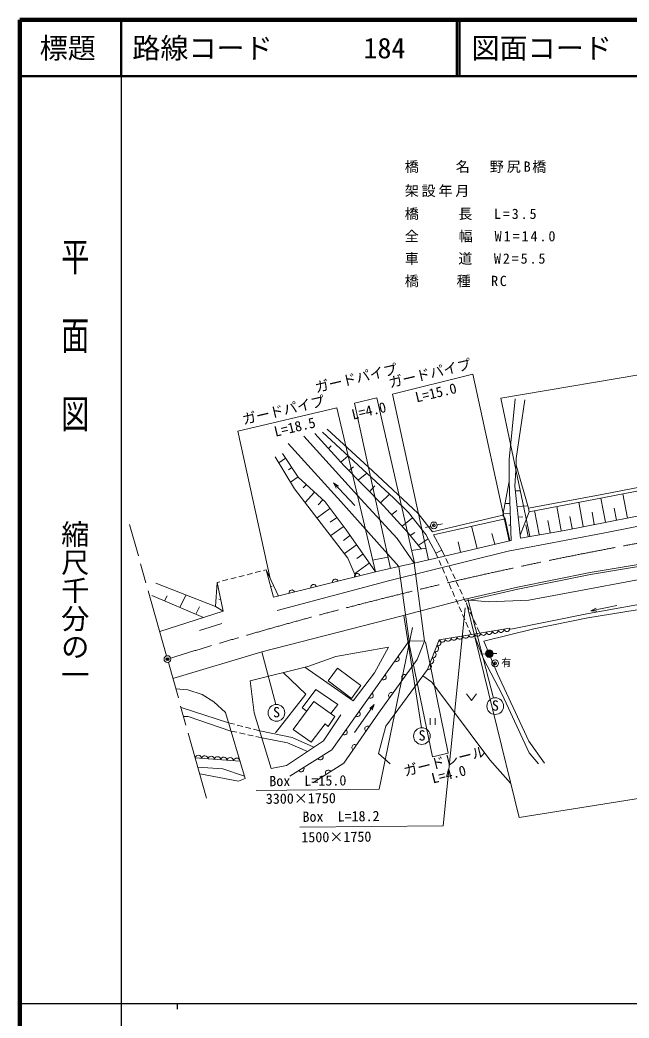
# Model space of a CAD drawing. Units: millimetres, scale not verified. Extents: x 40000 to 680000, y 20000 to 380000.
# Drawn here: x 40000 to 148431, y 202409 to 380000 of the extents above; entities that cross this region are included whole.
import ezdxf
from ezdxf.enums import TextEntityAlignment as Align

# ---------------------------------------------------------------- set-up
doc = ezdxf.new("R2010")
doc.units = ezdxf.units.MM
doc.header["$LTSCALE"] = 1000
doc.header["$PDMODE"] = 32
doc.header["$PDSIZE"] = 500
doc.linetypes.add('CHAIN', pattern=[18.5, 12, -1.5, 3.5, -1.5])
for name, color, linetype, lineweight in [('M-BGD', 7, 'Continuous', 13), ('M-BGD-EXST', 7, 'Continuous', 13), ('M-BMK', 2, 'CHAIN', 13), ('M-BMK-SRVR', 3, 'Continuous', 13), ('M-STR-HTXT', 7, 'Continuous', 13), ('M-STR-STR1', 1, 'Continuous', 13), ('M-TTL', 2, 'Continuous', 140), ('M-TTL-BAND', 7, 'Continuous', 25), ('M-TTL-LINE', 7, 'Continuous', 50)]:
    doc.layers.add(name, color=color, linetype=linetype, lineweight=lineweight)
doc.layers.add('M-OTRS', color=6, linetype='Continuous')
doc.layers.add('M-TTL-TXT', color=7, linetype='Continuous')
doc.styles.add('@ＭＳ ゴシック', font='')
doc.styles.add('ＭＳ ゴシック', font='')
doc.styles.get('@ＭＳ ゴシック').set_extended_font_data('@MS Gothic')
doc.styles.get('ＭＳ ゴシック').set_extended_font_data('MS Gothic')

msp = doc.modelspace()

# ---------------------------------------------------------------- hatches: boundary and pattern name
at = {"layer": 'M-BGD-EXST'}
msp.add_hatch(color=256, dxfattribs=at).paths.add_polyline_path([(124256, 267195, 0.97359), (122901, 267361, 0.01338), (122897, 267325, 0.41421), (123511, 266580, 0.41421)])

# ---------------------------------------------------------------- linework, layer by layer
at = {"layer": 'M-BGD'}
for p, q in [((129869, 312392), (128345, 301975)), ((94911, 303729), (95390, 304200)), ((87278, 302003), (86103, 301207)), ((97145, 301292), (98425, 302431)), ((128345, 301975), (128343, 300802)), ((88400, 300348), (87813, 299950)), ((98552, 299815), (99370, 300458)), ((128343, 300802), (130553, 293115)), ((89522, 298692), (88182, 297784)), ((100210, 298122), (101744, 299367)), ((90987, 297332), (90438, 296737)), ((99592, 293614), (95820, 297624)), ((95820, 297624), (96313, 296715)), ((95820, 297624), (96697, 297076)), ((102223, 296066), (103201, 297131)), ((92456, 295975), (90777, 294157)), ((104178, 294069), (105773, 295648)), ((128189, 296190), (129053, 296200)), ((144216, 290620), (143415, 294930)), ((148149, 291351), (147345, 295676)), ((95173, 293064), (92882, 291416)), ((93926, 294618), (93086, 293709)), ((128492, 293429), (130422, 293570)), ((130553, 293115), (130666, 292509)), ((136351, 289158), (135556, 293438)), ((140284, 289889), (139485, 294184)), ((146183, 290985), (145781, 293148)), ((96341, 291441), (95196, 290617)), ((106149, 291968), (107063, 292736)), ((108012, 289951), (109889, 291440)), ((126349, 291234), (125962, 291862)), ((127291, 292186), (126030, 292230)), ((128698, 291550), (129498, 291567)), ((130666, 292509), (129051, 288330)), ((132418, 288427), (131626, 292691)), ((138317, 289524), (137918, 291671)), ((142250, 290255), (141849, 292409)), ((97510, 289818), (95320, 288242)), ((113101, 289911), (112176, 289718)), ((113630, 288403), (126349, 291234)), ((114268, 290183), (115217, 290365)), ((121385, 285975), (120388, 289907)), ((126349, 291234), (127199, 287344)), ((127365, 290102), (127019, 290081)), ((130452, 288062), (130056, 290194)), ((134385, 288793), (133987, 290932)), ((98678, 288195), (97583, 287407)), ((109495, 288265), (110287, 288808)), ((124532, 286716), (124008, 288616)), ((99847, 286572), (97757, 285068)), ((109722, 285623), (112306, 286006)), ((110906, 286505), (112656, 287686)), ((118445, 285283), (118008, 287131)), ((101015, 284948), (99970, 284196)), ((102787, 283879), (105499, 284441)), ((114409, 284300), (114053, 285122)), ((115115, 285643), (115581, 284629)), ((115789, 284174), (116207, 283266)), ((102184, 283325), (99575, 281447)), ((103273, 281812), (107470, 282763)), ((115004, 282923), (114607, 283841)), ((115600, 281547), (115203, 282465)), ((116415, 282811), (116832, 281902)), ((77515, 280548), (78483, 280796)), ((78968, 280920), (79937, 281168)), ((80421, 281292), (81390, 281540)), ((81874, 281664), (82843, 281912)), ((83327, 282036), (83824, 282163)), ((83824, 282163), (85152, 277271)), ((83824, 282163), (86003, 277485)), ((103273, 281812), (85152, 277271)), ((116196, 280170), (115799, 281088)), ((117041, 281448), (117458, 280539)), ((75080, 279924), (75577, 280051)), ((76062, 280175), (77030, 280424)), ((84627, 279205), (84886, 279277)), ((116791, 278793), (116394, 279711)), ((117667, 280085), (118084, 279176)), ((63468, 277614), (72695, 273693)), ((65703, 276664), (66204, 277516)), ((68470, 275488), (69561, 277683)), ((117387, 277417), (116990, 278335)), ((118293, 278722), (118710, 277813)), ((118919, 277358), (119336, 276450)), ((71306, 274283), (71936, 275586)), ((74801, 275661), (76153, 274800)), ((75722, 276861), (75380, 276943)), ((117983, 276040), (117586, 276958)), ((118578, 274663), (118181, 275581)), ((119544, 275995), (119962, 275086)), ((146266, 275798), (141652, 274863)), ((141652, 274863), (142580, 275319)), ((119174, 273287), (118777, 274205)), ((120170, 274632), (120587, 273723)), ((141652, 274863), (142684, 274803)), ((71939, 271379), (75949, 272627)), ((119770, 271910), (119372, 272828)), ((120796, 273269), (121213, 272360)), ((121422, 271905), (121887, 270891)), ((120324, 270629), (119968, 271451)), ((122535, 266303), (120928, 270408)), ((68674, 257675), (77122, 254954)), ((99553, 253187), (103057, 258177)), ((103057, 258177), (102267, 257510)), ((103057, 258177), (102698, 257207)), ((77122, 254954), (78206, 254672)), ((78690, 254546), (79658, 254295)), ((80142, 254169), (81110, 253918)), ((78603, 253246), (77561, 253475)), ((80068, 252923), (79091, 253138)), ((81533, 252600), (80556, 252815)), ((81594, 253792), (82678, 253510)), ((83063, 252263), (82021, 252493)), ((79147, 248133), (71200, 248701))]:
    msp.add_line(p, q, dxfattribs=at)
for points in [[(127090, 297891), (127077, 301788), (128146, 312600)], [(110167, 283373), (107169, 287711), (100694, 294720), (90537, 305918)], [(92467, 306393), (97724, 300661), (104704, 293532), (109011, 288869), (111413, 285873)], [(114053, 285122), (112253, 288424), (109144, 292390), (106558, 294924), (93839, 306664)], [(94677, 307171), (102749, 299763), (110861, 292182), (113438, 288945), (125962, 291862)], [(87745, 304611), (97151, 294334), (107470, 282763)], [(130553, 293115), (143579, 295552), (153083, 297393), (166606, 299618), (181546, 301845), (194852, 303568), (208871, 304875)], [(130666, 292509), (143694, 294946), (153192, 296786), (166702, 299009), (181631, 301235), (194920, 302955), (208928, 304261)], [(85457, 302271), (88903, 296598), (98379, 284258), (99791, 280940)], [(103273, 281812), (98102, 289248), (94311, 294262), (89537, 298671), (86716, 302831)], [(85780, 274944), (105828, 280248), (126916, 285476), (143845, 288713), (161191, 292099), (177927, 294876), (196164, 297311), (212238, 299223), (237012, 301268)], [(128343, 300802), (128098, 297019), (129108, 287812)], [(129108, 287812), (136911, 289187), (156812, 293078), (170831, 295484), (185147, 297771), (200473, 299820), (213037, 301335), (215739, 301751)], [(110167, 283373), (114549, 284366), (127460, 287406), (127090, 297891), (125962, 291862)], [(127228, 293972), (126356, 293968), (126646, 293969)], [(119252, 276911), (128579, 279092), (141499, 281705), (158251, 284497), (171031, 286790), (180903, 288345), (191857, 289813), (206589, 291676), (215630, 292498)], [(119333, 276564), (128655, 278744), (141564, 281355), (158312, 284146), (171091, 286439), (180954, 287993), (191903, 289459), (206628, 291321), (215662, 292143)], [(113630, 288403), (115115, 285643), (114053, 285122)], [(120135, 276751), (123394, 276480), (130582, 276748), (158533, 281984), (166727, 281476)], [(75080, 279924), (74801, 275661), (64161, 279767)], [(64872, 271188), (76153, 274800), (75080, 279924)], [(127403, 271580), (141240, 274375), (152107, 276332), (157733, 276978), (162747, 277369)], [(67226, 262822), (83039, 267541), (107783, 273900), (119252, 276911)], [(122570, 269478), (131458, 271645), (141082, 273606), (153883, 275685), (162788, 276572)], [(112544, 264417), (114641, 269676), (127218, 271785)], [(80967, 262420), (91274, 264975), (96204, 266727), (105590, 268420), (103095, 263846), (99323, 258856), (90701, 264833)], [(88034, 245448), (95517, 250105), (109282, 269497)], [(112013, 269454), (110737, 266214), (103847, 256651), (97636, 247780), (92132, 244286)], [(122570, 269478), (125022, 263669), (130589, 251648), (133381, 247787)], [(132308, 247636), (130630, 249583), (125856, 259957), (122535, 266303)], [(86873, 263884), (90865, 260023), (85522, 253147)], [(105929, 247646), (103821, 249487), (105127, 254358), (112544, 264417)], [(111698, 263269), (113305, 262187), (123623, 248351), (127314, 244188)], [(80967, 262420), (81691, 256712), (84750, 246792), (87423, 247327), (94017, 251723), (97135, 256356)], [(67750, 260960), (69909, 260788), (72425, 259950), (74539, 258657), (76583, 256770), (80074, 245010), (78910, 244542), (72004, 245843)], [(91045, 256988), (90215, 257610), (92643, 260843), (96592, 258187), (95370, 256574)], [(69125, 256074), (69970, 256058), (77561, 253475)], [(82678, 253510), (88443, 252338), (92308, 250583)], [(91205, 249848), (87620, 251392), (83063, 252263)], [(71672, 247021), (76132, 246761), (79949, 245430)]]:
    msp.add_lwpolyline(points, dxfattribs=at)
for points in [[(94896, 262431), (96541, 264682), (100682, 261557), (99017, 259245)], [(88660, 253767), (92346, 258746), (96068, 256073), (94880, 254291), (94338, 254745), (91857, 251478)]]:
    msp.add_lwpolyline(points, close=True, dxfattribs=at)
msp.add_circle((113670, 290070), 600, dxfattribs=at)
for centre, radius, start, end in [((100032, 281000), 500, 14.06743, 194.06743), ((92272, 279056), 500, 14.06743, 194.06743), ((96152, 280028), 500, 14.06743, 194.06743), ((88392, 278083), 500, 14.06743, 194.06743), ((126689, 271729), 532, 193.00483, 6.0383), ((116208, 269971), 532, 193.00483, 6.0383), ((117256, 270147), 532, 193.00483, 6.0383), ((118304, 270323), 532, 193.00483, 6.0383), ((119352, 270499), 532, 193.00483, 6.0383), ((120400, 270675), 532, 193.00483, 6.0383), ((121448, 270850), 532, 193.00483, 6.0383), ((122496, 271026), 532, 193.00483, 6.0383), ((123544, 271202), 532, 193.00483, 6.0383), ((124592, 271378), 532, 193.00483, 6.0383), ((125640, 271554), 532, 193.00483, 6.0383), ((113946, 268124), 570, 255.36356, 61.16496), ((114366, 269176), 570, 255.36356, 61.16496), ((115160, 269796), 532, 193.00483, 6.0383), ((107030, 266325), 500, 234.63212, 54.63212), ((113108, 266021), 570, 255.36356, 61.16496), ((113527, 267073), 570, 255.36356, 61.16496), ((112689, 264969), 570, 255.36356, 61.16496), ((104715, 263063), 500, 234.63212, 54.63212), ((108461, 263055), 500, 54.22737, 234.22737), ((102399, 259801), 500, 234.63212, 54.63212), ((106123, 259810), 500, 54.22737, 234.22737), ((100084, 256539), 500, 234.63212, 54.63212), ((101888, 253854), 500, 54.99965, 234.99965), ((97769, 253278), 500, 234.63212, 54.63212), ((99594, 250577), 500, 54.99965, 234.99965), ((71762, 248587), 574, 3.30736, 168.51869), ((72897, 248506), 574, 3.30736, 168.51869), ((74033, 248425), 574, 3.30736, 168.51869), ((75168, 248343), 574, 3.30736, 168.51869), ((76303, 248262), 574, 3.30736, 168.51869), ((77438, 248181), 574, 3.30736, 168.51869), ((78574, 248100), 574, 3.30736, 168.51869), ((93473, 248833), 500, 211.89674, 31.89674), ((90077, 246720), 500, 211.89674, 31.89674), ((94884, 246033), 500, 32.41231, 212.41231)]:
    msp.add_arc(centre, radius, start, end, dxfattribs=at)
msp.add_point((113670, 290070), dxfattribs=at)
at = {"layer": 'M-BGD-EXST'}
for p, q in [((119742, 277025), (124283, 259353)), ((108351, 274049), (111458, 254063)), ((83039, 267541), (85557, 258198)), ((122898, 267182), (122036, 267198)), ((124259, 267243), (124877, 267251)), ((119500, 260097), (120400, 258897)), ((120400, 258897), (121300, 260097)), ((113003, 255770), (113003, 254570)), ((113903, 254570), (113903, 255770))]:
    msp.add_line(p, q, dxfattribs=at)
for centre, radius in [((123577, 267260), 683), ((124585, 265523), 600), ((124610, 257904), 1485), ((85656, 256716), 1485), ((111557, 252581), 1485)]:
    msp.add_circle(centre, radius, dxfattribs=at)
msp.add_point((124585, 265523), dxfattribs=at)
at = {"layer": 'M-BMK'}
for p, q in [((66091, 266855), (59511, 290237)), ((73213, 241547), (66416, 265700))]:
    msp.add_line(p, q, dxfattribs=at)
msp.add_arc((276686, -408313), 706650, 99.16075, 107.27618, dxfattribs=at)
at = {"layer": 'M-BMK-SRVR'}
msp.add_circle((66254, 266278), 600, dxfattribs=at)
at = {"layer": 'M-OTRS'}
msp.add_point((66254, 266278), dxfattribs=at)
at = {"layer": 'M-STR-HTXT'}
for points in [[(130788, 288124), (125587, 312732), (211956, 327313), (215384, 301696)], [(112751, 283958), (106350, 313408), (120624, 316956), (127099, 287321)], [(105941, 282416), (99528, 311794), (103546, 312737), (110232, 283388)], [(84530, 280647), (78807, 306832), (96420, 310961), (103273, 281812)], [(119489, 276316), (128843, 238089), (211915, 251347), (208563, 284832)], [(89800, 236375), (115345, 236638), (119246, 275391)], [(109908, 271926), (103925, 243149), (82044, 242874)], [(109214, 269222), (113447, 248867), (116215, 249560), (112174, 269351)]]:
    msp.add_lwpolyline(points, dxfattribs=at)
at = {"layer": 'M-STR-STR1'}
for p, q in [((107470, 282763), (110167, 283373)), ((107470, 282763), (109282, 269497)), ((112013, 269454), (110167, 283373)), ((109282, 269497), (112013, 269454))]:
    msp.add_line(p, q, dxfattribs=at)
at = {"layer": 'M-TTL'}
for p, q in [((40000, 380000), (40000, 20000)), ((680000, 380000), (40000, 380000))]:
    msp.add_line(p, q, dxfattribs=at)
at = {"layer": 'M-TTL-BAND'}
for p, q in [((58000, 370000), (58000, 20000)), ((40000, 205000), (579000, 205000)), ((68000, 205000), (68000, 204000))]:
    msp.add_line(p, q, dxfattribs=at)
at = {"layer": 'M-TTL-LINE'}
for p, q in [((58000, 380000), (58000, 370000)), ((117750, 380000), (117750, 370000)), ((118250, 380000), (118250, 370000)), ((40000, 370000), (680000, 370000))]:
    msp.add_line(p, q, dxfattribs=at)

# ---------------------------------------------------------------- texts
at = {"layer": 'M-BGD-EXST', "style": 'ＭＳ ゴシック'}
for s, height, p in [('有', 1320, (126583, 264587)), ('S', 1833, (85680, 255364)), ('S', 1833, (124634, 256552)), ('S', 1833, (111581, 251229))]:
    msp.add_text(s, height=height, dxfattribs=at).set_placement(p, align=Align.BOTTOM_CENTER)
at = {"layer": 'M-STR-HTXT', "style": 'ＭＳ ゴシック'}
for s, rotation, p in [('ガードパイプ', 13.192, (113299, 315713)), ('ガードパイプ', 13.192, (100171, 314855)), ('L=15.0', 13.192, (114378, 312256)), ('ガードパイプ', 13.192, (87229, 309173)), ('L=4.0', 13.192, (102445, 309042)), ('ガードレール', 14.07, (115946, 246700)), ('L=4.0', 14.07, (116688, 244354)), ('Box\u3000L=15.0', 0.589, (91263, 243176)), ('3300×1750', 0.589, (90015, 240028)), ('Box\u3000L=18.2', 0.589, (97170, 236829)), ('1500×1750', 0.589, (96338, 233176))]:
    msp.add_text(s, height=1833, rotation=rotation, dxfattribs=at).set_placement(p, align=Align.BOTTOM_CENTER)
msp.add_text('L=18.5', height=1833, rotation=13.286, dxfattribs=at).set_placement((85610, 305297), align=Align.BOTTOM_LEFT)
at = {"layer": 'M-STR-HTXT', "char_height": 1833, "attachment_point": 7, "style": 'ＭＳ ゴシック'}
for s, insert in [('\\T1.21;橋\u3000\u3000名\u3000野尻B橋', (108503, 352782)), ('\\T1.2;架設年月\u3000', (108503, 348487)), ('\\T1.27;橋\u3000\u3000長\u3000L=3.5', (108503, 344388)), ('\\T1.28;全\u3000\u3000幅\u3000W1=14.0', (108503, 340408)), ('\\T1.27;車\u3000\u3000道\u3000W2=5.5', (108503, 336428)), ('\\T1.23;橋\u3000\u3000種\u3000RC', (108503, 332448))]:
    msp.add_mtext(s, dxfattribs=dict(at, insert=insert))
at = {"layer": 'M-TTL-BAND', "style": '@ＭＳ ゴシック', "width": 1.4}
msp.add_text('平  面  図', height=3666, rotation=270, dxfattribs=at).set_placement((49777, 306475), align=Align.MIDDLE_RIGHT)
at = {"layer": 'M-TTL-BAND', "style": '@ＭＳ ゴシック'}
msp.add_text('縮尺千分の一', height=3666, rotation=270, dxfattribs=at).set_placement((49777, 261030), align=Align.MIDDLE_RIGHT)
at = {"layer": 'M-TTL-TXT', "style": 'ＭＳ ゴシック'}
msp.add_text('標題', height=3666, dxfattribs=at).set_placement((48500, 375000), align=Align.MIDDLE_CENTER)
for s, p in [('路線コード', (60000, 375000)), ('184', (101142, 375000)), ('図面コード', (120380, 375000))]:
    msp.add_text(s, height=3666, dxfattribs=at).set_placement(p, align=Align.MIDDLE_LEFT)

doc.saveas('drawing.dxf')
